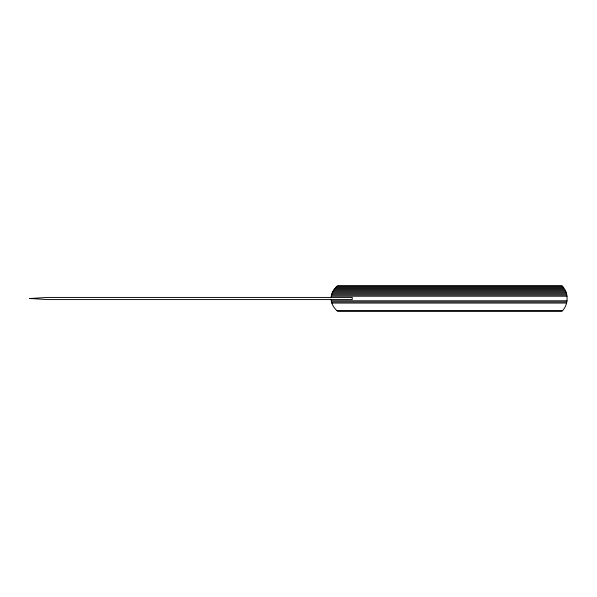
<?xml version="1.0" encoding="UTF-8"?>
<svg xmlns="http://www.w3.org/2000/svg" width="597" height="597" viewBox="0 0 597 597"><rect width="100%" height="100%" fill="white"/><g stroke="black" fill="none" stroke-linecap="round" stroke-linejoin="round"><path stroke-width="0.9" d="M331.134 297.425C331.432 292.739 334.23 288.575 337.715 285.59L561.881 285.59C568.837 292.44 568.837 304.56 561.881 311.41L337.715 311.41C334.245 308.44 331.469 304.306 331.134 299.649M29.85 298.5L47.939 297.425L352.23 297.425L352.23 299.575L47.939 299.575L29.85 298.5L34.977 298.5M336.678 286.538L562.426 286.538M335.715 287.523L562.971 287.523M334.842 288.538L563.471 288.538M334.059 289.575L563.919 289.575M333.357 290.635L565.352 290.635M332.753 291.724L565.837 291.724M332.238 292.821L566.247 292.821M331.82 293.94L566.583 293.94M331.492 295.067L566.837 295.067M331.268 296.209L567.023 296.209M331.268 300.791L567.023 300.791M331.492 301.933L566.837 301.933M331.82 303.06L566.583 303.06M336.678 310.462L562.426 310.462"/></g></svg>
